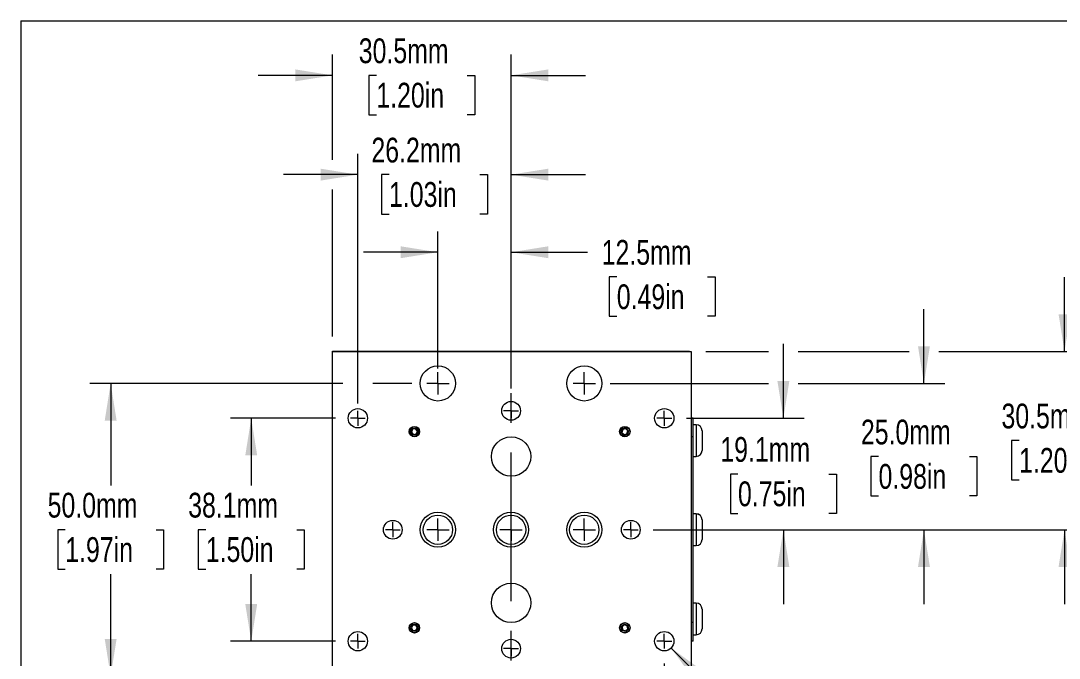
# Model space of a CAD drawing. Header units: millimetres. Extents: x 2 to 278, y 1 to 215.
# Drawn here: x 1.6 to 90.2, y 160.2 to 214.6 of the extents above; entities that cross this region are included whole.
import ezdxf

# ---------------------------------------------------------------- set-up
doc = ezdxf.new("R2010")
doc.units = ezdxf.units.MM
doc.linetypes.add('CENTERX2', pattern=[20.32, 12.7, -2.54, 2.54, -2.54])
doc.styles.add('SLDTEXTSTYLE0', font='TXT', dxfattribs={"width": 0.75})
doc.styles.add('SLDTEXTSTYLE2', font='TXT', dxfattribs={"width": 0.7})
doc.dimstyles.new('SLDDIMSTYLE0', dxfattribs={"dimtxt": 2.116667, "dimasz": 3.175, "dimexe": 0, "dimexo": 0.0625, "dimgap": 0.529167, "dimtad": 0, "dimtih": 1, "dimtoh": 1, "dimdec": 1, "dimlfac": 2, "dimrnd": 1e-09, "dimzin": 12, "dimdsep": 46, "dimtxsty": 'SLDTEXTSTYLE0', "dimsah": 1, "dimcen": 0.09, "dimadec": 0, "dimazin": 3, "dimtfac": 1, "dimtdec": 1, "dimtmove": 0, "dimatfit": 0, "dimfxl": 1, "dimfrac": 2, "dimtolj": 1, "dimtzin": 12, "dimarcsym": 0})
doc.dimstyles.new('SLDDIMSTYLE1', dxfattribs={"dimtxt": 2.116667, "dimasz": 3.175, "dimexe": 0, "dimexo": 0.0625, "dimgap": 0.529167, "dimtad": 0, "dimtih": 1, "dimtoh": 1, "dimdec": 1, "dimlfac": 2, "dimrnd": 1e-09, "dimzin": 4, "dimdsep": 46, "dimtxsty": 'SLDTEXTSTYLE0', "dimsah": 1, "dimcen": 0.09, "dimadec": 0, "dimazin": 1, "dimtfac": 1, "dimtdec": 1, "dimtmove": 0, "dimatfit": 0, "dimfxl": 1, "dimfrac": 2, "dimtolj": 1, "dimtzin": 12, "dimarcsym": 0})
doc.dimstyles.new('SLDDIMSTYLE2', dxfattribs={"dimtxt": 2.116667, "dimasz": 3.175, "dimexe": 0, "dimexo": 0.0625, "dimgap": 0.529167, "dimtad": 0, "dimtih": 1, "dimtoh": 1, "dimdec": 1, "dimlfac": 2, "dimrnd": 1e-09, "dimzin": 12, "dimdsep": 46, "dimtxsty": 'SLDTEXTSTYLE0', "dimsah": 1, "dimcen": 0.09, "dimadec": 0, "dimazin": 3, "dimtfac": 1, "dimtdec": 1, "dimtofl": 0, "dimtmove": 0, "dimatfit": 3, "dimfxl": 1, "dimfrac": 2, "dimtolj": 1, "dimtzin": 12, "dimarcsym": 0})
doc.dimstyles.new('SLDDIMSTYLE3', dxfattribs={"dimtxt": 2.116667, "dimasz": 3.175, "dimexe": 0, "dimexo": 0.0625, "dimgap": 0.529167, "dimtad": 0, "dimtih": 1, "dimtoh": 1, "dimdec": 1, "dimlfac": 2, "dimrnd": 1e-09, "dimzin": 4, "dimdsep": 46, "dimtxsty": 'SLDTEXTSTYLE0', "dimsah": 1, "dimcen": 0.09, "dimadec": 0, "dimazin": 1, "dimtfac": 1, "dimtdec": 1, "dimtofl": 0, "dimtmove": 0, "dimatfit": 3, "dimfxl": 1, "dimfrac": 2, "dimtolj": 1, "dimtzin": 12, "dimarcsym": 0})
doc.dimstyles.new('SLDDIMSTYLE4', dxfattribs={"dimtxt": 2.116667, "dimasz": 3.175, "dimexe": 0, "dimexo": 0.0625, "dimgap": 0.529167, "dimtad": 0, "dimtih": 1, "dimtoh": 1, "dimdec": 1, "dimlfac": 2, "dimrnd": 1e-09, "dimzin": 12, "dimdsep": 46, "dimtxsty": 'SLDTEXTSTYLE0', "dimsah": 1, "dimcen": 0, "dimadec": 0, "dimazin": 3, "dimtfac": 1, "dimtdec": 1, "dimtofl": 0, "dimtmove": 0, "dimatfit": 3, "dimfxl": 1, "dimfrac": 2, "dimtolj": 1, "dimtzin": 12, "dimarcsym": 0})

# ---------------------------------------------------------------- blocks, each defined once
blk = doc.blocks.new('_D')
at = {"color": 7, "linetype": 'Continuous', "lineweight": 0}
for p, q in [((28.196, 202.766), (28.196, 211.757)), ((43.436, 183.22), (43.436, 211.757)), ((28.196, 209.979), (21.846, 209.979)), ((31.937, 209.979), (31.293, 209.979)), ((31.293, 209.979), (31.293, 206.616)), ((39.694, 209.979), (40.338, 209.979)), ((40.338, 209.979), (40.338, 206.616)), ((43.436, 209.979), (49.786, 209.979)), ((31.293, 206.616), (31.937, 206.616)), ((40.338, 206.616), (39.694, 206.616)), ((28.196, 187.665), (28.196, 200.226))]:
    blk.add_line(p, q, dxfattribs=at)
at = {"color": 7, "linetype": 'Continuous', "lineweight": 18}
for points in [[(28.196, 209.979), (25.021, 210.487), (25.021, 209.471)], [(43.436, 209.979), (46.611, 209.471), (46.611, 210.487)]]:
    blk.add_solid(points, dxfattribs=at)
at = {"color": 7, "linetype": 'Continuous', "lineweight": 18, "char_height": 2.1167, "attachment_point": 1, "style": 'SLDTEXTSTYLE0'}
for s, insert in [('30.5mm', (30.434, 213.137)), ('1.20in', (31.937, 209.344))]:
    blk.add_mtext(s, dxfattribs=dict(at, insert=insert))
blk = doc.blocks.new('_D_1')
at = {"color": 7, "linetype": 'Continuous', "lineweight": 0}
for p, q in [((37.186, 184.925), (37.186, 196.644)), ((43.436, 192.623), (43.436, 196.644)), ((37.186, 194.866), (30.836, 194.866)), ((43.436, 194.866), (49.964, 194.866)), ((52.461, 192.755), (51.817, 192.755)), ((51.817, 192.755), (51.817, 189.392)), ((60.218, 192.755), (60.862, 192.755)), ((60.862, 192.755), (60.862, 189.392)), ((51.817, 189.392), (52.461, 189.392)), ((60.862, 189.392), (60.218, 189.392))]:
    blk.add_line(p, q, dxfattribs=at)
at = {"color": 7, "linetype": 'Continuous', "lineweight": 18}
for points in [[(37.186, 194.866), (34.011, 195.374), (34.011, 194.358)], [(43.436, 194.866), (46.611, 194.358), (46.611, 195.374)]]:
    blk.add_solid(points, dxfattribs=at)
at = {"color": 7, "linetype": 'Continuous', "lineweight": 18, "char_height": 2.1167, "attachment_point": 1, "style": 'SLDTEXTSTYLE0'}
for s, insert in [('12.5mm', (51.173, 195.913)), ('0.49in', (52.461, 192.121))]:
    blk.add_mtext(s, dxfattribs=dict(at, insert=insert))
blk = doc.blocks.new('_D_2')
at = {"color": 7, "linetype": 'Continuous', "lineweight": 0}
for p, q in [((30.355, 181.95), (30.355, 203.274)), ((43.436, 183.22), (43.436, 203.274)), ((30.355, 201.496), (24.005, 201.496)), ((33.017, 201.496), (32.373, 201.496)), ((32.373, 201.496), (32.373, 198.132)), ((40.774, 201.496), (41.418, 201.496)), ((41.418, 201.496), (41.418, 198.132)), ((43.436, 201.496), (49.786, 201.496)), ((32.373, 198.132), (33.017, 198.132)), ((41.418, 198.132), (40.774, 198.132))]:
    blk.add_line(p, q, dxfattribs=at)
at = {"color": 7, "linetype": 'Continuous', "lineweight": 18}
for points in [[(30.355, 201.496), (27.18, 202.004), (27.18, 200.988)], [(43.436, 201.496), (46.611, 200.988), (46.611, 202.004)]]:
    blk.add_solid(points, dxfattribs=at)
at = {"color": 7, "linetype": 'Continuous', "lineweight": 18, "char_height": 2.1167, "attachment_point": 1, "style": 'SLDTEXTSTYLE0'}
for s, insert in [('26.2mm', (31.513, 204.653)), ('1.03in', (33.017, 200.861))]:
    blk.add_mtext(s, dxfattribs=dict(at, insert=insert))
blk = doc.blocks.new('_D_3')
at = {"color": 7, "linetype": 'Continuous', "lineweight": 0}
for p, q in [((90.684, 186.395), (90.684, 192.745)), ((60.073, 186.395), (65.414, 186.395)), ((67.954, 186.395), (77.414, 186.395)), ((79.954, 186.395), (92.462, 186.395)), ((86.806, 178.775), (86.162, 178.775)), ((86.162, 178.775), (86.162, 175.412)), ((94.563, 178.775), (95.207, 178.775)), ((95.207, 178.775), (95.207, 175.412)), ((86.162, 175.412), (86.806, 175.412)), ((95.207, 175.412), (94.563, 175.412)), ((55.564, 171.155), (92.462, 171.155)), ((90.684, 171.155), (90.684, 164.805))]:
    blk.add_line(p, q, dxfattribs=at)
at = {"color": 7, "linetype": 'Continuous', "lineweight": 18}
for points in [[(90.684, 186.395), (91.192, 189.57), (90.176, 189.57)], [(90.684, 171.155), (90.176, 167.98), (91.192, 167.98)]]:
    blk.add_solid(points, dxfattribs=at)
at = {"color": 7, "linetype": 'Continuous', "lineweight": 18, "char_height": 2.1167, "attachment_point": 1, "style": 'SLDTEXTSTYLE0'}
for s, insert in [('30.5mm', (85.303, 181.933)), ('1.20in', (86.806, 178.141))]:
    blk.add_mtext(s, dxfattribs=dict(at, insert=insert))
blk = doc.blocks.new('_D_4')
at = {"color": 7, "linetype": 'Continuous', "lineweight": 0}
for p, q in [((66.684, 180.68), (66.684, 187.03)), ((58.422, 180.68), (68.462, 180.68)), ((62.806, 175.918), (62.162, 175.918)), ((62.162, 175.918), (62.162, 172.554)), ((70.563, 175.918), (71.207, 175.918)), ((71.207, 175.918), (71.207, 172.554)), ((62.162, 172.554), (62.806, 172.554)), ((71.207, 172.554), (70.563, 172.554)), ((55.564, 171.155), (68.462, 171.155)), ((66.684, 171.155), (66.684, 164.805))]:
    blk.add_line(p, q, dxfattribs=at)
at = {"color": 7, "linetype": 'Continuous', "lineweight": 18}
for points in [[(66.684, 180.68), (67.192, 183.855), (66.176, 183.855)], [(66.684, 171.155), (66.176, 167.98), (67.192, 167.98)]]:
    blk.add_solid(points, dxfattribs=at)
at = {"color": 7, "linetype": 'Continuous', "lineweight": 18, "char_height": 2.1167, "attachment_point": 1, "style": 'SLDTEXTSTYLE0'}
for s, insert in [('19.1mm', (61.303, 179.075)), ('0.75in', (62.806, 175.283))]:
    blk.add_mtext(s, dxfattribs=dict(at, insert=insert))
blk = doc.blocks.new('_D_5')
at = {"color": 7, "linetype": 'Continuous', "lineweight": 0}
for p, q in [((78.684, 183.655), (78.684, 190.005)), ((51.908, 183.655), (65.414, 183.655)), ((67.954, 183.655), (80.462, 183.655)), ((74.806, 177.405), (74.162, 177.405)), ((74.162, 177.405), (74.162, 174.042)), ((82.563, 177.405), (83.207, 177.405)), ((83.207, 177.405), (83.207, 174.042)), ((74.162, 174.042), (74.806, 174.042)), ((83.207, 174.042), (82.563, 174.042)), ((55.564, 171.155), (80.462, 171.155)), ((78.684, 171.155), (78.684, 164.805))]:
    blk.add_line(p, q, dxfattribs=at)
at = {"color": 7, "linetype": 'Continuous', "lineweight": 18}
for points in [[(78.684, 183.655), (79.192, 186.83), (78.176, 186.83)], [(78.684, 171.155), (78.176, 167.98), (79.192, 167.98)]]:
    blk.add_solid(points, dxfattribs=at)
at = {"color": 7, "linetype": 'Continuous', "lineweight": 18, "char_height": 2.1167, "attachment_point": 1, "style": 'SLDTEXTSTYLE0'}
for s, insert in [('25.0mm', (73.303, 180.563)), ('0.98in', (74.806, 176.771))]:
    blk.add_mtext(s, dxfattribs=dict(at, insert=insert))
blk = doc.blocks.new('_D_6')
at = {"color": 7, "linetype": 'Continuous', "lineweight": 0}
for p, q in [((28.45, 180.68), (19.476, 180.68)), ((21.254, 180.68), (21.254, 174.947)), ((17.375, 171.155), (16.732, 171.155)), ((16.732, 171.155), (16.732, 167.792)), ((25.133, 171.155), (25.776, 171.155)), ((25.776, 171.155), (25.776, 167.792)), ((16.732, 167.792), (17.375, 167.792)), ((25.776, 167.792), (25.133, 167.792)), ((21.254, 161.63), (21.254, 167.363)), ((28.45, 161.63), (19.476, 161.63))]:
    blk.add_line(p, q, dxfattribs=at)
at = {"color": 7, "linetype": 'Continuous', "lineweight": 18}
for points in [[(21.254, 180.68), (20.746, 177.505), (21.762, 177.505)], [(21.254, 161.63), (21.762, 164.805), (20.746, 164.805)]]:
    blk.add_solid(points, dxfattribs=at)
at = {"color": 7, "linetype": 'Continuous', "lineweight": 18, "char_height": 2.1167, "attachment_point": 1, "style": 'SLDTEXTSTYLE0'}
for s, insert in [('38.1mm', (15.872, 174.313)), ('1.50in', (17.375, 170.521))]:
    blk.add_mtext(s, dxfattribs=dict(at, insert=insert))
blk = doc.blocks.new('_D_7')
at = {"color": 7, "linetype": 'Continuous', "lineweight": 0}
for p, q in [((29.085, 183.655), (7.476, 183.655)), ((9.254, 183.655), (9.254, 174.947)), ((34.963, 183.655), (31.625, 183.655)), ((5.375, 171.155), (4.732, 171.155)), ((4.732, 171.155), (4.732, 167.792)), ((13.133, 171.155), (13.776, 171.155)), ((13.776, 171.155), (13.776, 167.792)), ((4.732, 167.792), (5.375, 167.792)), ((13.776, 167.792), (13.133, 167.792)), ((9.254, 158.655), (9.254, 167.363)), ((34.963, 158.655), (7.476, 158.655))]:
    blk.add_line(p, q, dxfattribs=at)
at = {"color": 7, "linetype": 'Continuous', "lineweight": 18}
for points in [[(9.254, 183.655), (8.746, 180.48), (9.762, 180.48)], [(9.254, 158.655), (9.762, 161.83), (8.746, 161.83)]]:
    blk.add_solid(points, dxfattribs=at)
at = {"color": 7, "linetype": 'Continuous', "lineweight": 18, "char_height": 2.1167, "attachment_point": 1, "style": 'SLDTEXTSTYLE0'}
for s, insert in [('50.0mm', (3.872, 174.313)), ('1.97in', (5.375, 170.521))]:
    blk.add_mtext(s, dxfattribs=dict(at, insert=insert))
blk = doc.blocks.new('_D_9')
at = {"color": 7, "linetype": 'Continuous', "lineweight": 0}
for p, q in [((56.517, 159.725), (56.517, 151.309)), ((30.355, 157.385), (30.355, 103.051)), ((56.517, 148.769), (56.517, 103.051)), ((30.355, 104.829), (36.845, 104.829)), ((39.557, 104.829), (38.913, 104.829)), ((38.913, 104.829), (38.913, 101.466)), ((47.314, 104.829), (47.958, 104.829)), ((47.958, 104.829), (47.958, 101.466)), ((56.517, 104.829), (50.027, 104.829)), ((38.913, 101.466), (39.557, 101.466)), ((47.958, 101.466), (47.314, 101.466))]:
    blk.add_line(p, q, dxfattribs=at)
at = {"color": 7, "linetype": 'Continuous', "lineweight": 18}
for points in [[(30.355, 104.829), (33.53, 104.321), (33.53, 105.337)], [(56.517, 104.829), (53.342, 105.337), (53.342, 104.321)]]:
    blk.add_solid(points, dxfattribs=at)
at = {"color": 7, "linetype": 'Continuous', "lineweight": 18, "char_height": 2.1167, "attachment_point": 1, "style": 'SLDTEXTSTYLE0'}
for s, insert in [('52.3mm', (38.054, 107.986)), ('2.06in', (39.557, 104.194))]:
    blk.add_mtext(s, dxfattribs=dict(at, insert=insert))
blk = doc.blocks.new('_D_10')
at = {"color": 7, "linetype": 'Continuous', "lineweight": 0}
for p, q in [((57.1, 161.047), (64.221, 153.926)), ((64.221, 153.926), (68.031, 153.926))]:
    blk.add_line(p, q, dxfattribs=at)
at = {"color": 7, "linetype": 'Continuous', "lineweight": 18}
blk.add_solid([(57.1, 161.047), (58.986, 158.442), (59.704, 159.161)], dxfattribs=at)
at = {"color": 7, "linetype": 'Continuous', "lineweight": 18, "attachment_point": 1}
for s, insert, char_height, style in [('M4 x 0.7 THREAD', (68.031, 154.973), 2.11667, 'SLDTEXTSTYLE2'), ('5.6mm [0.22in] DEEP', (68.031, 151.61), 2.11667, 'SLDTEXTSTYLE0'), ('4 PLACES', (68.031, 148.247), 2.1167, 'SLDTEXTSTYLE0')]:
    blk.add_mtext(s, dxfattribs=dict(at, insert=insert, char_height=char_height, style=style))
blk = doc.blocks.new('SW_CENTERMARKSYMBOL_0')
at = {"color": 0, "linetype": 'Continuous', "lineweight": 18}
for q in [(-0.635, 0), (0, 0.635), (0, -0.635), (0.635, 0)]:
    blk.add_line((0, 0), q, dxfattribs=at)
blk = doc.blocks.new('SW_CENTERMARKSYMBOL_1')
at = {"color": 0, "linetype": 'Continuous', "lineweight": 18}
for q in [(-0.635, 0), (0, 0.635), (0, -0.635), (0.635, 0)]:
    blk.add_line((0, 0), q, dxfattribs=at)
blk = doc.blocks.new('SW_CENTERMARKSYMBOL_2')
at = {"color": 0, "linetype": 'Continuous', "lineweight": 18}
for q in [(-0.635, 0), (0, 0.635), (0, -0.635), (0.635, 0)]:
    blk.add_line((0, 0), q, dxfattribs=at)
blk = doc.blocks.new('SW_CENTERMARKSYMBOL_3')
at = {"color": 0, "linetype": 'Continuous', "lineweight": 18}
for q in [(-0.635, 0), (0, 0.635), (0, -0.635), (0.635, 0)]:
    blk.add_line((0, 0), q, dxfattribs=at)
blk = doc.blocks.new('SW_CENTERMARKSYMBOL_4')
at = {"color": 0, "linetype": 'Continuous', "lineweight": 18}
for q in [(-0.635, 0), (0, 0.635), (0, -0.635), (0.635, 0)]:
    blk.add_line((0, 0), q, dxfattribs=at)
blk = doc.blocks.new('SW_CENTERMARKSYMBOL_5')
at = {"color": 0, "linetype": 'Continuous', "lineweight": 18}
for q in [(-0.635, 0), (0, 0.635), (0, -0.635), (0.635, 0)]:
    blk.add_line((0, 0), q, dxfattribs=at)
blk = doc.blocks.new('SW_CENTERMARKSYMBOL_6')
at = {"color": 0, "linetype": 'Continuous', "lineweight": 18}
for q in [(-0.635, 0), (0, 0.635), (0, -0.635), (0.635, 0)]:
    blk.add_line((0, 0), q, dxfattribs=at)
blk = doc.blocks.new('SW_CENTERMARKSYMBOL_7')
at = {"color": 0, "linetype": 'Continuous', "lineweight": 18}
for q in [(-0.635, 0), (0, 0.635), (0, -0.635), (0.635, 0)]:
    blk.add_line((0, 0), q, dxfattribs=at)
blk = doc.blocks.new('SW_CENTERMARKSYMBOL_8')
at = {"color": 0, "linetype": 'Continuous', "lineweight": 18}
for q in [(0, 0.9525), (-0.9525, 0), (0, -0.9525), (0.9525, 0)]:
    blk.add_line((0, 0), q, dxfattribs=at)
blk = doc.blocks.new('SW_CENTERMARKSYMBOL_9')
at = {"color": 0, "linetype": 'Continuous', "lineweight": 18}
for q in [(0, 0.9525), (-0.9525, 0), (0, -0.9525), (0.9525, 0)]:
    blk.add_line((0, 0), q, dxfattribs=at)
blk = doc.blocks.new('SW_CENTERMARKSYMBOL_10')
at = {"color": 0, "linetype": 'Continuous', "lineweight": 18}
for q in [(0, 0.9525), (-0.9525, 0), (0, -0.9525), (0.9525, 0)]:
    blk.add_line((0, 0), q, dxfattribs=at)
blk = doc.blocks.new('SW_CENTERMARKSYMBOL_11')
at = {"color": 0, "linetype": 'Continuous', "lineweight": 18}
for q in [(0, 0.9525), (-0.9525, 0), (0, -0.9525), (0.9525, 0)]:
    blk.add_line((0, 0), q, dxfattribs=at)
blk = doc.blocks.new('SW_CENTERMARKSYMBOL_13')
at = {"color": 0, "linetype": 'Continuous', "lineweight": 18}
for q in [(0, 0.9525), (-0.9525, 0), (0, -0.9525), (0.9525, 0)]:
    blk.add_line((0, 0), q, dxfattribs=at)

msp = doc.modelspace()

# ---------------------------------------------------------------- linework, layer by layer
at = {"color": 7, "linetype": 'Continuous', "lineweight": 18}
for p, q in [((1.579, 214.645), (277.989, 214.645)), ((1.579, 214.645), (1.579, 0.903)), ((28.196, 186.395), (58.803, 186.395)), ((28.196, 155.915), (28.196, 186.395)), ((28.201, 186.395), (28.201, 186.404)), ((28.201, 186.404), (58.681, 186.404)), ((58.681, 186.395), (58.681, 186.404)), ((58.803, 186.395), (58.803, 155.915)), ((58.993, 180.68), (58.803, 180.68)), ((58.993, 179.093), (58.993, 180.68)), ((59.235, 180.128), (58.993, 180.128)), ((59.235, 180.128), (59.235, 177.423)), ((34.854, 179.489), (34.976, 179.796)), ((34.854, 179.489), (34.927, 179.5)), ((35.059, 179.23), (34.854, 179.489)), ((35.022, 179.738), (34.927, 179.5)), ((34.927, 179.5), (35.086, 179.299)), ((34.976, 179.796), (35.303, 179.844)), ((34.976, 179.796), (35.022, 179.738)), ((35.276, 179.776), (35.022, 179.738)), ((35.086, 179.299), (35.059, 179.23)), ((35.385, 179.278), (35.059, 179.23)), ((35.086, 179.299), (35.34, 179.336)), ((35.303, 179.844), (35.276, 179.776)), ((35.435, 179.574), (35.276, 179.776)), ((35.303, 179.844), (35.507, 179.585)), ((35.34, 179.336), (35.435, 179.574)), ((35.34, 179.336), (35.385, 179.278)), ((35.507, 179.585), (35.385, 179.278)), ((35.435, 179.574), (35.507, 179.585)), ((52.831, 179.457), (52.922, 179.774)), ((52.831, 179.457), (52.902, 179.475)), ((53.061, 179.22), (52.831, 179.457)), ((52.973, 179.721), (52.902, 179.475)), ((52.902, 179.475), (53.081, 179.29)), ((52.922, 179.774), (53.242, 179.854)), ((52.973, 179.721), (52.922, 179.774)), ((53.222, 179.784), (52.973, 179.721)), ((53.381, 179.3), (53.061, 179.22)), ((53.061, 179.22), (53.081, 179.29)), ((53.081, 179.29), (53.33, 179.353)), ((53.222, 179.784), (53.242, 179.854)), ((53.4, 179.6), (53.222, 179.784)), ((53.242, 179.854), (53.471, 179.617)), ((53.33, 179.353), (53.4, 179.6)), ((53.381, 179.3), (53.33, 179.353)), ((53.471, 179.617), (53.381, 179.3)), ((53.4, 179.6), (53.471, 179.617)), ((58.993, 179.093), (58.803, 179.093)), ((58.993, 163.218), (58.993, 179.093)), ((59.743, 179.62), (59.743, 177.931)), ((58.993, 177.423), (59.235, 177.423)), ((59.235, 172.517), (58.993, 172.517)), ((59.235, 172.508), (58.993, 172.508)), ((59.235, 172.517), (59.235, 172.508)), ((59.235, 172.508), (59.235, 169.803)), ((59.743, 172.009), (59.743, 172)), ((59.743, 172), (59.743, 170.311)), ((58.993, 169.803), (59.235, 169.803)), ((59.235, 164.888), (58.993, 164.888)), ((59.235, 164.888), (59.235, 162.183)), ((59.743, 164.38), (59.743, 162.691)), ((58.993, 163.218), (58.803, 163.218)), ((58.993, 161.63), (58.993, 163.218)), ((34.851, 162.773), (35.016, 163.059)), ((35.016, 162.487), (34.851, 162.773)), ((34.924, 162.773), (34.851, 162.773)), ((35.052, 162.995), (34.924, 162.773)), ((34.924, 162.773), (35.052, 162.551)), ((35.016, 163.059), (35.346, 163.059)), ((35.052, 162.995), (35.016, 163.059)), ((35.052, 162.551), (35.016, 162.487)), ((35.346, 162.487), (35.016, 162.487)), ((35.309, 162.995), (35.052, 162.995)), ((35.052, 162.551), (35.309, 162.551)), ((35.346, 163.059), (35.309, 162.995)), ((35.437, 162.773), (35.309, 162.995)), ((35.309, 162.551), (35.437, 162.773)), ((35.346, 162.487), (35.309, 162.551)), ((35.346, 163.059), (35.511, 162.773)), ((35.511, 162.773), (35.346, 162.487)), ((35.511, 162.773), (35.437, 162.773)), ((52.837, 162.874), (53.081, 163.096)), ((52.907, 162.551), (52.837, 162.874)), ((52.907, 162.851), (52.837, 162.874)), ((53.097, 163.024), (52.907, 162.851)), ((52.907, 162.851), (52.961, 162.601)), ((52.961, 162.601), (52.907, 162.551)), ((53.221, 162.451), (52.907, 162.551)), ((52.961, 162.601), (53.206, 162.522)), ((53.081, 163.096), (53.396, 162.995)), ((53.097, 163.024), (53.081, 163.096)), ((53.341, 162.946), (53.097, 163.024)), ((53.206, 162.522), (53.396, 162.695)), ((53.221, 162.451), (53.206, 162.522)), ((53.466, 162.673), (53.221, 162.451)), ((53.396, 162.995), (53.341, 162.946)), ((53.396, 162.695), (53.341, 162.946)), ((53.396, 162.995), (53.466, 162.673)), ((53.466, 162.673), (53.396, 162.695)), ((58.993, 161.63), (58.803, 161.63)), ((58.993, 162.183), (59.235, 162.183))]:
    msp.add_line(p, q, dxfattribs=at)
at = {"color": 7, "linetype": 'CENTERX2', "lineweight": 18}
msp.add_line((43.436, 124.413), (43.436, 188.414), dxfattribs=at)
at = {"color": 7, "linetype": 'Continuous', "lineweight": 18}
for centre, radius in [((37.186, 183.655), 1.5), ((49.686, 183.655), 1.5), ((43.436, 181.315), 0.8), ((30.355, 180.68), 0.825), ((56.517, 180.68), 0.825), ((35.181, 179.537), 0.444), ((53.151, 179.537), 0.444), ((35.181, 179.537), 0.419), ((43.436, 177.405), 1.683), ((53.151, 179.537), 0.419), ((37.186, 171.155), 1.5), ((37.186, 171.155), 1.25), ((43.436, 171.155), 1.5), ((43.436, 171.155), 1.25), ((49.686, 171.155), 1.5), ((49.686, 171.155), 1.25), ((33.339, 171.155), 0.8), ((53.659, 171.155), 0.8), ((43.436, 164.905), 1.683), ((35.181, 162.773), 0.444), ((35.181, 162.773), 0.419), ((53.151, 162.773), 0.444), ((53.151, 162.773), 0.419), ((30.355, 161.63), 0.825), ((56.517, 161.63), 0.825), ((43.436, 160.995), 0.8)]:
    msp.add_circle(centre, radius, dxfattribs=at)
for centre, start, end in [((59.235, 179.62), 0, 90), ((59.235, 177.931), 270, 0), ((59.235, 172.009), 0, 90), ((59.235, 172), 0, 90), ((59.235, 170.311), 270, 0), ((59.235, 164.38), 0, 90), ((59.235, 162.691), 270, 0)]:
    msp.add_arc(centre, 0.508, start, end, dxfattribs=at)

# ---------------------------------------------------------------- block references
at = {"color": 7, "linetype": 'Continuous', "lineweight": 0}
for name, p in [('SW_CENTERMARKSYMBOL_10', (37.186, 183.655)), ('SW_CENTERMARKSYMBOL_9', (49.686, 183.655)), ('SW_CENTERMARKSYMBOL_6', (43.436, 181.315)), ('SW_CENTERMARKSYMBOL_0', (30.355, 180.68)), ('SW_CENTERMARKSYMBOL_1', (56.517, 180.68)), ('SW_CENTERMARKSYMBOL_11', (37.186, 171.155)), ('SW_CENTERMARKSYMBOL_8', (43.436, 171.155)), ('SW_CENTERMARKSYMBOL_13', (49.686, 171.155)), ('SW_CENTERMARKSYMBOL_4', (33.339, 171.155)), ('SW_CENTERMARKSYMBOL_5', (53.659, 171.155)), ('SW_CENTERMARKSYMBOL_3', (30.355, 161.63)), ('SW_CENTERMARKSYMBOL_2', (56.517, 161.63)), ('SW_CENTERMARKSYMBOL_7', (43.436, 160.995))]:
    msp.add_blockref(name, p, dxfattribs=at)

# ---------------------------------------------------------------- dimensions: what is measured, and where the dimension line sits
at = {"color": 7, "linetype": 'Continuous', "lineweight": 18}
for base, p1, p2, dimstyle, picture, middle in [((43.436, 209.979), (28.196, 186.395), (43.436, 181.95), 'SLDDIMSTYLE0', '_D', (35.816, 209.979)), ((30.355, 201.496), (43.436, 181.95), (30.355, 180.68), 'SLDDIMSTYLE0', '_D_2', (36.895, 201.496)), ((37.186, 194.866), (43.436, 177.405), (37.186, 183.655), 'SLDDIMSTYLE0', '_D_1', (56.555, 194.866)), ((56.517, 104.829), (30.355, 160.995), (56.517, 160.995), 'SLDDIMSTYLE2', '_D_9', (43.436, 104.829))]:
    dim = msp.add_linear_dim(base=base, p1=p1, p2=p2, dimstyle=dimstyle, dxfattribs=at)
    dim.commit()
    dim.dimension.update_dxf_attribs({"geometry": picture, "text_midpoint": middle, "dimtype": 160})
for base, p1, p2, dimstyle, picture, middle in [((90.684, 171.155), (58.803, 186.395), (54.294, 171.155), 'SLDDIMSTYLE0', '_D_3', (90.684, 178.775)), ((78.684, 183.655), (54.294, 171.155), (50.638, 183.655), 'SLDDIMSTYLE1', '_D_5', (78.684, 177.405)), ((66.684498533, 180.680122485), (54.294315639, 171.155122485), (57.151815639, 180.680122485), 'SLDDIMSTYLE0', '_D_4', (66.684498533, 175.917622485)), ((9.254, 158.655), (36.233, 183.655), (36.233, 158.655), 'SLDDIMSTYLE3', '_D_7', (9.254, 171.155)), ((21.254, 180.68), (29.72, 161.63), (29.72, 180.68), 'SLDDIMSTYLE2', '_D_6', (21.254, 171.155))]:
    dim = msp.add_linear_dim(base=base, p1=p1, p2=p2, angle=90, dimstyle=dimstyle, dxfattribs=at)
    dim.commit()
    dim.dimension.update_dxf_attribs({"geometry": picture, "text_midpoint": middle, "dimtype": 160})
dim = msp.add_diameter_dim_2p(p1=(55.933, 162.213), p2=(57.1, 161.047), text='M4 x 0.7 THREAD\\P5.6mm [0.22in] DEEP\\P4 PLACES', dimstyle='SLDDIMSTYLE4', override={"dimpost": '<>'}, dxfattribs=at)
dim.commit()
dim.dimension.update_dxf_attribs({"geometry": '_D_10', "text_midpoint": (81.679, 153.926), "dimtype": 163})

doc.saveas('drawing.dxf')
